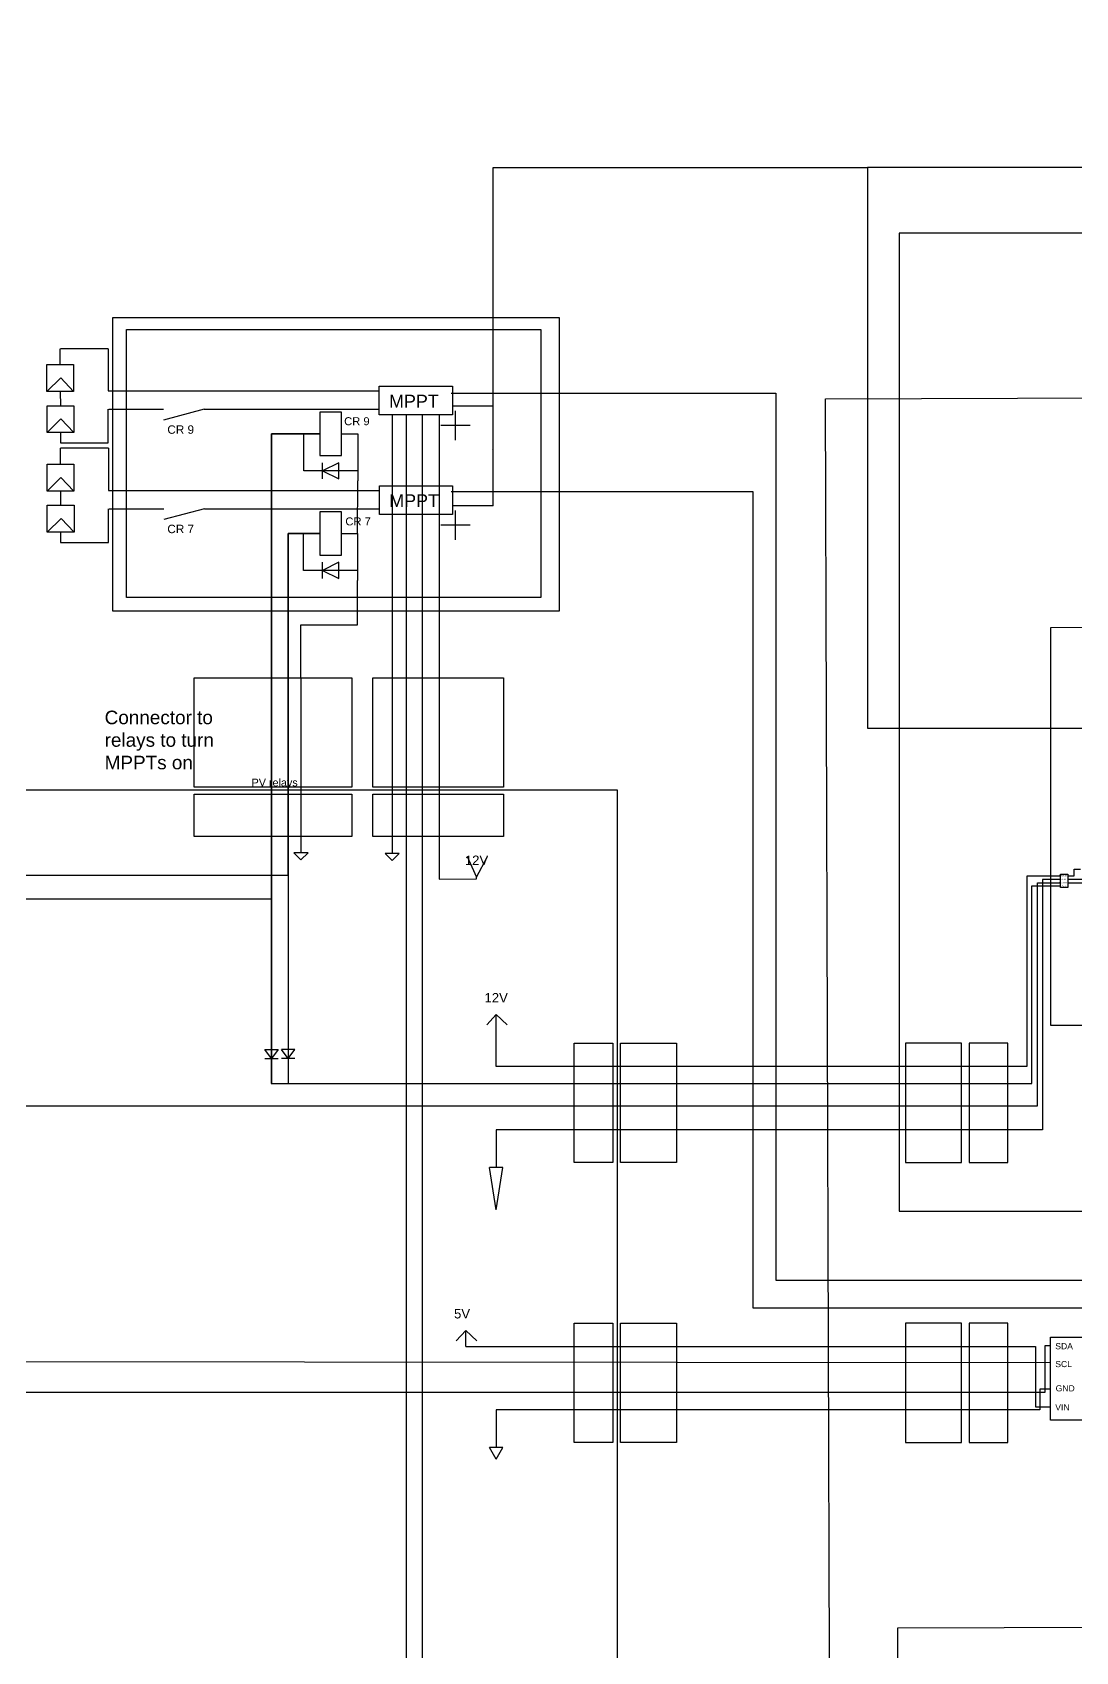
# Model space of a CAD drawing. Header units: inches. Extents: x -6006 to 7910, y 240 to 7918.
# Drawn here: x 3670 to 4055, y 2748 to 3346 of the extents above; entities that cross this region are included whole.
import ezdxf

# ---------------------------------------------------------------- set-up
doc = ezdxf.new("R2010")
doc.units = ezdxf.units.IN
doc.header["$MEASUREMENT"] = 0
doc.styles.get("Standard").update_dxf_attribs({"font": 'arial.ttf'})

msp = doc.modelspace()

# ---------------------------------------------------------------- linework, layer by layer
for p, q in [((3680.14, 3223.06), (3680.14, 3228.94)), ((3680.19, 3229.05), (3697.87, 3229.05)), ((3697.89, 3228.94), (3697.89, 3213.34)), ((3680.29, 3218.14), (3675.18, 3213.09)), ((3680.14, 3213.09), (3680.21, 3207.9)), ((3685.09, 3213.09), (3680.29, 3218.14)), ((3697.89, 3213.34), (3798.06, 3213.34)), ((3680.37, 3202.98), (3675.25, 3197.93)), ((3685.17, 3197.93), (3680.37, 3202.98)), ((3697.89, 3194.14), (3697.89, 3206.57)), ((3698.13, 3206.6), (3718.34, 3206.6)), ((3733.34, 3206.6), (3718.34, 3202.6)), ((3733.34, 3206.6), (3798.06, 3206.6)), ((3776.09, 3205.51), (3776.09, 3189.51)), ((3784.09, 3205.51), (3776.09, 3205.51)), ((3784.09, 3189.51), (3784.09, 3205.51)), ((3807.9, 3204.5), (3807.9, 2735.54)), ((3813.88, 3204.5), (3813.88, 2735.54)), ((3680.21, 3197.93), (3680.21, 3194.14)), ((3770.09, 3183.81), (3770.09, 3197.51)), ((3680.2, 3186.27), (3680.2, 3192.15)), ((3680.21, 3194.14), (3697.89, 3194.14)), ((3680.26, 3192.26), (3697.94, 3192.26)), ((3697.95, 3192.15), (3697.95, 3176.55)), ((3776.09, 3189.51), (3784.09, 3189.51)), ((3790.09, 3183.81), (3770.09, 3183.81)), ((3783.09, 3186.81), (3777.09, 3183.81)), ((3777.09, 3180.81), (3777.09, 3186.81)), ((3777.09, 3183.81), (3783.09, 3180.81)), ((3783.09, 3180.81), (3783.09, 3186.81)), ((3680.36, 3181.35), (3675.24, 3176.3)), ((3685.16, 3176.3), (3680.36, 3181.35)), ((3680.2, 3176.3), (3680.28, 3171.11)), ((3697.95, 3176.55), (3798.13, 3176.55)), ((3825.1, 3176.2), (3847.16, 3176.2)), ((3680.43, 3166.19), (3675.32, 3161.14)), ((3685.23, 3161.14), (3680.43, 3166.19)), ((3697.95, 3157.34), (3697.95, 3169.77)), ((3698.2, 3169.81), (3718.41, 3169.81)), ((3733.41, 3169.81), (3718.41, 3165.81)), ((3733.41, 3169.81), (3798.13, 3169.81)), ((3776.02, 3168.72), (3776.02, 3152.72)), ((3784.02, 3168.72), (3776.02, 3168.72)), ((3784.02, 3152.72), (3784.02, 3168.72)), ((3680.28, 3161.14), (3680.28, 3157.34)), ((3764.34, 3160.72), (3770.02, 3160.72)), ((3764.34, 3061.23), (3764.34, 3160.72)), ((3770.02, 3160.72), (3776.02, 3160.72)), ((3770.02, 3147.02), (3770.02, 3160.72)), ((3680.28, 3157.34), (3697.95, 3157.34)), ((3790.02, 3147.02), (3770.02, 3147.02)), ((3776.02, 3152.72), (3784.02, 3152.72)), ((3783.02, 3150.02), (3777.02, 3147.02)), ((3777.02, 3144.02), (3777.02, 3150.02)), ((3777.02, 3147.02), (3783.02, 3144.02)), ((3783.02, 3144.02), (3783.02, 3150.02)), ((3453.63, 3025.71), (3758.08, 3025.71)), ((3758.08, 2957.44), (4014.46, 2957.44)), ((3764.34, 2957.44), (4014.46, 2957.44))]:
    msp.add_line(p, q)
at = {"ltscale": 5}
for p, q in [((3824.57, 3212.5), (3825.03, 3212.5)), ((3824.57, 3212.5), (3847.16, 3212.5)), ((3826.16, 3195.17), (3826.16, 3205.96)), ((3831.56, 3200.56), (3820.76, 3200.56)), ((3839.68, 3191.52), (3839.68, 3191.52)), ((3824.57, 3176.2), (3825.1, 3176.2)), ((3826.16, 3158.38), (3826.16, 3169.17)), ((3831.56, 3163.77), (3820.76, 3163.77)), ((3790.02, 3147.02), (3790.02, 3143.33)), ((3764.31, 2966.69), (3761.84, 2970.01)), ((3766.78, 2970.01), (3761.84, 2970.01)), ((3764.31, 2966.69), (3766.78, 2970.01)), ((4179.3, 2756.69), (3989.48, 2756.2)), ((3989.49, 2756.2), (3990.79, 2338.79))]:
    msp.add_line(p, q, dxfattribs=at)
at = {"color": 1, "ltscale": 5}
for p, q in [((3839.68, 3207.7), (3825.03, 3207.7)), ((3840.11, 3170.91), (3825.1, 3170.91))]:
    msp.add_line(p, q, dxfattribs=at)
at = {"color": 3}
for p, q in [((3784.09, 3197.51), (3790.09, 3197.51)), ((3784.02, 3160.72), (3790.02, 3160.72))]:
    msp.add_line(p, q, dxfattribs=at)
at = {"color": 3, "ltscale": 5}
for p, q in [((3790.09, 3197.51), (3790.09, 3183.81)), ((3790.09, 3183.81), (3790.09, 3180.12)), ((3790.02, 3160.72), (3790.09, 3180.12)), ((3790.02, 3160.72), (3790.02, 3147.02)), ((3790.02, 3126.94), (3790.02, 3143.33)), ((3769.09, 3107.28), (3769.09, 3126.94)), ((3769.09, 3126.94), (3790.02, 3126.94)), ((3841.24, 2910.79), (3838.77, 2926.44)), ((3843.71, 2926.44), (3838.77, 2926.44)), ((3841.24, 2910.79), (3843.71, 2926.44)), ((3841.24, 2818.7), (3838.77, 2822.96)), ((3843.71, 2822.96), (3838.77, 2822.96)), ((3841.24, 2818.7), (3843.71, 2822.96))]:
    msp.add_line(p, q, dxfattribs=at)
at = {"color": 7}
for p, q in [((3764.34, 3038.91), (3764.34, 3061.23)), ((3764.34, 3038.91), (3764.34, 2977.1)), ((3764.34, 2977.1), (3764.34, 2957.44)), ((3766.83, 2966.69), (3761.84, 2966.69))]:
    msp.add_line(p, q, dxfattribs=at)
at = {"color": 1}
msp.add_line((3829.98, 2860.24), (3829.98, 2866.14), dxfattribs=at)
for points in [[(3294.31, 3751.81), (3294.31, 2949.18), (4041.29, 2949.18), (4041.29, 3031.57), (4049.7, 3031.57)], [(3453.63, 3750.83), (3453.63, 3025.71), (3758.18, 3025.71), (3758.18, 3197.51), (3776.09, 3197.51), (3758.18, 3197.51), (3758.08, 2957.44), (4039.2, 2957.44), (4039.2, 3030.48), (4049.7, 3030.48)], [(3515.36, 3750.83), (3515.36, 3034.4), (3764.34, 3034.4)], [(3515.36, 3750.83), (3515.36, 3034.4), (3764.34, 3034.4), (3764.34, 3160.72), (3776.02, 3160.72), (3764.34, 3160.72), (3764.34, 2957.44), (4039.2, 2957.44), (4039.2, 3030.48), (4049.7, 3030.48)], [(3776.09, 3197.51), (3758.18, 3197.51), (3758.18, 2957.44), (4014.46, 2957.44)], [(4052.42, 3031.57), (4063.85, 3031.57), (4063.85, 3041.68), (4066.9, 3041.68)], [(4052.42, 3034.13), (4054.78, 3034.13), (4054.78, 3036.69), (4057.11, 3036.69)], [(3755.68, 2970.01), (3760.63, 2970.01), (3758.16, 2966.69), (3755.68, 2970.01)], [(3755.69, 2966.69), (3760.68, 2966.69)], [(4046, 2860.49), (4044, 2860.49), (4044, 2843.29), (3113.52, 2843.29), (3113.52, 1934.46)], [(4046, 2860.49), (4046, 2861.9)], [(4046, 2854.26), (3081.1, 2855.07), (3081.1, 1933.25)]]:
    msp.add_lwpolyline(points)
for points in [[(434.33, 1827.71), (434.33, 1525.76), (4346.7, 1525.76), (4346.7, 3295.9), (3978.41, 3295.9), (3978.41, 3088.79), (4107.31, 3088.79), (4107.31, 3060.02), (4129.82, 3060.02)], [(3840.11, 3170.91), (3840.11, 3295.9), (3978.41, 3295.9)], [(3820.13, 3204.5), (3820.13, 3032.99), (3833.97, 3033.06), (3833.97, 3033.69)], [(3830.47, 3041.31), (3833.97, 3033.69), (3838.02, 3041.31)], [(4049.7, 3034.07), (4037.32, 3034.07), (4037.32, 2963.71), (3841.24, 2963.71), (3841.24, 2982.9)], [(3837.74, 2979.13), (3841.24, 2982.9), (3845.28, 2979.13)], [(3826.47, 2862.38), (3829.98, 2866.14), (3834.02, 2862.38)], [(3829.98, 2860.24), (4040.51, 2860.24), (4040.51, 2838), (4046, 2838)]]:
    msp.add_lwpolyline(points, dxfattribs=at)
at = {"color": 3}
for points in [[(448.06, 1821.07), (448.06, 1535.92), (4328.73, 1535.92), (4328.73, 3271.61), (3990.07, 3271.61), (3990.07, 2910.27), (4083.98, 2910.27), (4083.98, 2949.99), (4113.99, 2949.99)], [(3847.16, 3212.5), (3944.5, 3212.5), (3944.5, 2884.81), (4092.25, 2884.81), (4092.25, 2890.47), (4113.99, 2890.4)], [(3802.74, 3204.5), (3802.74, 3042.49), (3802.74, 3042.49), (3800.15, 3042.49), (3802.74, 3039.9), (3805.32, 3042.49), (3802.74, 3042.49)], [(3847.16, 3176.2), (3935.99, 3176.2), (3935.99, 2874.58), (4113.99, 2874.58)], [(3769.09, 3107.28), (3769.09, 3042.71), (3766.5, 3042.71), (3769.09, 3040.12), (3771.68, 3042.71), (3769.09, 3042.71)], [(4049.7, 3032.86), (4043.12, 3032.86), (4043.12, 2940.32), (3841.24, 2940.32), (3841.24, 2926.46)], [(4066.9, 3032.82), (4052.42, 3032.82)], [(4046, 2844.5), (4046, 2844.5), (4042.07, 2844.5), (4042.07, 2836.85), (3841.24, 2836.85), (3841.24, 2822.99)]]:
    msp.add_lwpolyline(points, dxfattribs=at)
at = {"color": 5}
for points in [[(3864.47, 3131.98), (3699.62, 3131.98), (3699.62, 3240.5), (3864.47, 3240.5)], [(3857.68, 3136.98), (3704.62, 3136.98), (3704.62, 3236), (3857.68, 3236)], [(747.74, 3065.93), (3885.9, 3065.93), (3885.9, 1571.94), (747.74, 1571.94)]]:
    msp.add_lwpolyline(points, close=True, dxfattribs=at)
for points in [[(3685.09, 3213.09), (3675.18, 3213.09), (3675.18, 3223.06), (3685.09, 3223.06)], [(3798.01, 3215.13), (3825.03, 3215.13), (3825.03, 3204.5), (3798.01, 3204.5)], [(3685.17, 3197.93), (3675.25, 3197.93), (3675.25, 3207.9), (3685.17, 3207.9)], [(3685.16, 3176.3), (3675.24, 3176.3), (3675.24, 3186.27), (3685.16, 3186.27)], [(3798.08, 3178.34), (3825.1, 3178.34), (3825.1, 3167.71), (3798.08, 3167.71)], [(3685.23, 3161.14), (3675.32, 3161.14), (3675.32, 3171.11), (3685.23, 3171.11)], [(4049.7, 3034.83), (4052.42, 3034.83), (4052.42, 3029.82), (4049.7, 3029.82)], [(4095.87, 2863.72), (4095.87, 2833.05), (4046, 2833.05), (4046, 2863.72)]]:
    msp.add_lwpolyline(points, close=True)
at = {"color": 5, "ltscale": 5}
msp.add_lwpolyline([(4211.25, 3211.28), (4214.28, 2279.19), (3965.88, 2278.33), (3962.84, 3210.42)], close=True, dxfattribs=at)
at = {"color": 3, "ltscale": 5}
msp.add_lwpolyline([(4171.5, 2766.43), (4171.14, 3125.96), (4046.06, 3125.83), (4046.06, 2979.05), (4114.97, 2979.05), (4114.97, 2965.55)], dxfattribs=at)
at = {"color": 6}
for points in [[(3729.58, 3107.28), (3787.87, 3107.28), (3787.87, 3067), (3729.58, 3067)], [(3795.65, 3107.28), (3843.91, 3107.28), (3843.91, 3067), (3795.65, 3067)], [(3729.58, 3064.36), (3787.87, 3064.36), (3787.87, 3048.66), (3729.58, 3048.66)], [(3795.65, 3064.36), (3843.91, 3064.36), (3843.91, 3048.66), (3795.65, 3048.66)], [(3870.05, 2972.31), (3884.36, 2972.31), (3884.36, 2928.23), (3870.05, 2928.23)], [(3887.16, 2972.31), (3907.88, 2972.31), (3907.88, 2928.23), (3887.16, 2928.23)], [(4013.2, 2972.31), (3992.48, 2972.31), (3992.48, 2928.23), (4013.2, 2928.23)], [(4030.31, 2972.31), (4015.99, 2972.31), (4015.99, 2928.23), (4030.31, 2928.23)], [(3870.05, 2868.84), (3884.36, 2868.84), (3884.36, 2824.76), (3870.05, 2824.76)], [(3887.16, 2868.84), (3907.88, 2868.84), (3907.88, 2824.76), (3887.16, 2824.76)], [(4013.2, 2868.84), (3992.48, 2868.84), (3992.48, 2824.76), (4013.2, 2824.76)], [(4030.31, 2868.84), (4015.99, 2868.84), (4015.99, 2824.76), (4030.31, 2824.76)]]:
    msp.add_lwpolyline(points, close=True, dxfattribs=at)

# ---------------------------------------------------------------- texts
for s, height, p in [('MPPT', 4.735, (3801.63, 3207.2)), ('CR 9', 2.957, (3785.04, 3200.67)), ('CR 9', 3.103, (3719.7, 3197.52)), ('MPPT', 4.735, (3801.7, 3170.41)), ('CR 7', 2.957, (3785.48, 3163.66)), ('CR 7', 3.103, (3719.7, 3160.8)), ('PV relays', 2.849, (3750.84, 3067.23)), ('Power on', 0.478, (4049.2, 3033.97)), ('Motor On', 0.478, (4049.27, 3031.4)), ('PV On', 0.478, (4050.11, 3030.23)), ('GND', 0.478, (4050.16, 3032.65)), ('SDA', 2.274, (4047.8, 2859.25)), ('SCL', 2.274, (4047.8, 2852.65)), ('GND', 2.274, (4047.94, 2843.68)), ('VIN', 2.274, (4047.8, 2836.66))]:
    msp.add_text(s, height=height).set_placement(p)
at = {"color": 1}
for s, p in [('12V', (3829.64, 3038.2)), ('12V', (3836.9, 2987.4)), ('5V', (3825.64, 2870.65))]:
    msp.add_text(s, height=3.473, dxfattribs=at).set_placement(p)
at = {"insert": (3696.54, 3095.21), "char_height": 5, "attachment_point": 1}
msp.add_mtext_dynamic_manual_height_columns('Connector to relays to turn MPPTs on', width=55.6023, gutter_width=25, heights=[0], dxfattribs=at)

doc.saveas('drawing.dxf')
